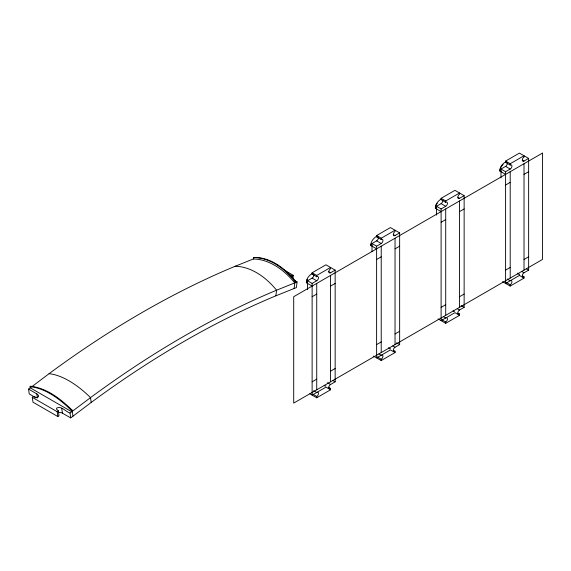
<?xml version="1.0" encoding="UTF-8"?>
<svg xmlns="http://www.w3.org/2000/svg" width="571" height="571" viewBox="0 0 571 571"><rect width="100%" height="100%" fill="white"/><g stroke="black" fill="none" stroke-linecap="round" stroke-linejoin="round"><path stroke-width="0.86" d="M295.364 282.638L295.542 281.217C285.407 268.677 270.361 256.822 253.51 257.514L253.338 258.927L253.909 258.699M275.886 295.807L276.578 290.211A69.905 46.015 68.2 0 0 235.116 266.286M291.995 277.42L292.195 275.8L293.337 275.343L292.937 278.577M294.094 288.526L294.971 281.446C284.922 268.877 270.233 257.671 253.51 257.514M294.058 280.211L297.07 281.953L296.37 287.613L275.8 295.842A944.612 545.376 -60 0 0 91.281 402.377L70.711 417.901L61.554 412.69L58.149 412.333M30.085 386.61C46.365 388.587 60.141 399.422 71.539 410.542L71.718 411.755L30.256 387.823L30.085 386.61L30.648 386.182C46.936 388.159 60.712 398.993 72.11 410.114L72.981 416.18M36.03 397.88L29.249 393.961L28.55 389.108L30.827 387.395M31.533 386.917L49.192 373.591A951.05 549.095 -60 0 1 234.974 266.336L253.331 258.991A69.905 46.015 68.2 0 1 294.786 282.93M70.711 417.901L70.012 413.047C66.015 412.055 61.09 405.21 56.565 408.151L56.6 409.193L58.299 410.834L58.999 415.688L57.864 416.552L32.99 402.191L32.29 397.337L33.425 396.474L36.123 397.366L37.693 397.252L38.578 396.588L38.542 395.546L36.844 393.897L28.55 389.108M57.864 416.552L57.164 411.698L58.299 410.834M71.539 410.542L72.11 410.114M70.012 413.047L90.653 397.53A951.05 549.095 -60 0 1 276.428 290.268L297.07 281.953M307.519 289.625L307.519 280.761L312.123 283.416L316.734 280.761A2.441 1.413 -60 0 0 318.461 277.763A2.441 1.413 -60 0 0 316.734 276.771L312.123 274.109L312.123 272.781L325.948 264.801L335.156 270.119L335.156 381.821L330.552 384.483A2.441 1.413 -60 0 0 328.825 387.473A2.441 1.413 -60 0 0 330.552 388.473L330.552 389.8L316.734 397.78L309.825 393.79M372.007 251.504L372.007 243.524L376.617 246.187L381.221 243.524A2.441 1.413 -60 0 0 382.948 240.534A2.441 1.413 -60 0 0 381.221 239.535L376.617 236.872L376.617 235.545L390.436 227.565L399.65 232.889L399.65 344.591L395.039 347.247A2.441 1.413 -60 0 0 393.312 350.237A2.441 1.413 -60 0 0 395.039 351.236L395.039 352.564L381.221 360.544L373.548 356.111M436.501 215.153L436.501 206.288L441.105 208.95L445.715 206.288A2.441 1.413 -60 0 0 447.443 203.297A2.441 1.413 -60 0 0 445.715 202.298L441.105 199.643L441.105 198.315L454.93 190.336L464.137 195.653L464.137 307.355L459.534 310.017A2.441 1.413 -60 0 0 457.806 313.008A2.441 1.413 -60 0 0 459.534 314L459.534 315.335L445.715 323.314L438.036 318.882M500.988 177.924L500.988 169.059L505.599 171.714L510.203 169.059A2.441 1.413 -60 0 0 511.93 166.068A2.441 1.413 -60 0 0 510.203 165.069L505.599 162.407L505.599 161.079L519.417 153.099L528.632 158.417L528.632 270.119L524.021 272.781A2.441 1.413 -60 0 0 522.294 275.772A2.441 1.413 -60 0 0 524.021 276.771L524.021 278.098L510.203 286.078L502.53 281.646M307.519 280.761L312.123 278.098A2.441 1.413 -60 0 0 313.85 275.108M312.123 272.781L316.734 275.436L330.552 267.456L330.552 268.791A2.441 1.413 -60 0 0 328.825 271.782A2.441 1.413 -60 0 0 330.552 272.781L335.156 270.119M372.007 243.524L376.617 240.862A2.441 1.413 -60 0 0 378.345 237.871M376.617 235.545L381.221 238.207L395.039 230.227L395.039 231.555A2.441 1.413 -60 0 0 393.312 234.545A2.441 1.413 -60 0 0 395.039 235.545L399.65 232.889M436.501 206.288L441.105 203.633A2.441 1.413 -60 0 0 442.775 200.157M441.105 198.315L445.715 200.971L459.534 192.991L459.534 194.326A2.441 1.413 -60 0 0 457.806 197.316A2.441 1.413 -60 0 0 459.534 198.315L464.137 195.653M500.988 169.059L505.599 166.397A2.441 1.413 -60 0 0 507.269 162.921M505.599 161.079L510.203 163.741L524.021 155.762L524.021 157.089A2.441 1.413 -60 0 0 522.294 160.08A2.441 1.413 -60 0 0 524.021 161.079L528.632 158.417M312.123 296.713L316.734 294.058M330.552 286.078L335.156 283.416M376.617 259.484L381.221 256.822M395.039 248.842L399.65 246.187M441.105 222.247L445.715 219.585M459.534 211.613L464.137 208.95M505.599 185.011L510.203 182.356M524.021 174.376L528.632 171.714M312.123 381.821L316.734 379.158M330.552 371.186L335.156 368.523M376.617 344.591L381.221 341.929M395.039 333.949L399.65 331.287M441.105 307.355L445.715 304.693M459.534 296.713L464.137 294.058M505.599 270.119L510.203 267.464M524.021 259.484L528.632 256.822M316.734 397.78L316.734 396.452A2.441 1.413 -60 0 0 318.461 393.455A2.441 1.413 -60 0 0 316.734 392.463L312.123 395.118L312.123 283.416M317.497 392.02L325.948 387.138L330.552 389.8M381.221 360.544L381.221 359.216A2.441 1.413 -60 0 0 382.948 356.225A2.441 1.413 -60 0 0 381.221 355.226L376.617 357.889L376.617 246.187M381.992 354.784L390.436 349.909L395.039 352.564M445.715 323.314L445.715 321.98A2.441 1.413 -60 0 0 447.443 318.989A2.441 1.413 -60 0 0 445.715 317.99L441.105 320.652L441.105 208.95M446.479 317.547L454.93 312.672L459.534 315.335M524.021 278.098L519.417 275.443L505.599 283.416L505.599 171.714M294.971 281.446L295.542 281.217M289.497 274.73L292.195 275.8M522.486 160.194L524.021 161.079M505.599 166.397L510.203 169.059M504.771 162.378A23.618 13.633 0 0 0 499.839 170.386L500.988 171.05M499.839 170.386L499.839 171.05L505.599 174.376M457.999 197.423L459.534 198.315M441.105 203.633L445.715 206.288M441.569 198.729A23.618 13.633 0 0 0 435.352 207.623L436.501 208.287M441.105 211.613L435.352 208.287L435.352 207.623M526.326 268.791L528.632 270.119M521.723 271.453L524.021 272.781M522.486 275.886L524.021 276.771M507.134 278.983L510.203 280.761A2.441 1.413 -60 0 1 511.93 281.76A2.441 1.413 -60 0 1 510.203 284.751L510.203 286.078M506.363 282.531L510.203 284.751M393.505 234.66L395.039 235.545M376.617 240.862L381.221 243.524M377.074 235.959A23.618 13.633 0 0 0 370.857 244.852L372.007 245.516M370.857 244.852L370.857 245.516L376.617 248.842M461.068 305.585L464.137 307.355M457.228 308.683L459.534 310.017M457.999 313.115L459.534 314M443.41 316.662L445.715 317.99M441.875 319.767L445.715 321.98M328.246 271.446L330.552 272.781M312.123 278.098L316.734 280.761M312.587 273.195A23.618 13.633 0 0 0 306.37 282.088L307.519 282.752M306.37 282.088L306.37 282.752L312.123 286.078M284.287 270.119L293.337 275.343M396.581 342.814L399.65 344.591M392.741 345.919L395.039 347.247M393.505 350.351L395.039 351.236M378.923 353.899L381.221 355.226M377.381 356.996L381.221 359.216M332.857 380.493L335.156 381.821M327.483 382.706L330.552 384.483M328.246 387.138L330.552 388.473M313.657 390.685L316.734 392.463M312.894 394.233L316.734 396.452M32.29 397.337L57.164 411.698M91.196 402.434L90.504 397.637A69.905 33.76 53 0 0 49.049 373.712M61.718 408.258L62.417 413.111M36.844 393.897L37.422 397.944M524.021 163.741L524.021 270.119M519.417 274.109L519.417 275.443M510.203 163.741L510.203 165.069M510.203 171.714L510.203 278.098M459.534 200.971L459.534 307.355M445.715 200.971L445.715 202.298M445.715 208.95L445.715 315.335M395.039 238.207L395.039 344.591M381.221 238.207L381.221 239.535M381.221 246.187L381.221 352.564M330.552 275.436L330.552 381.821M316.734 275.436L316.734 276.771M316.734 283.416L316.734 389.8M454.48 311.538A2.441 1.413 -60 0 1 453.203 310.346M441.105 199.643A2.441 1.413 -60 0 1 441.554 199.45M435.609 206.566A23.618 13.633 0 0 1 437.25 203.247M518.554 274.344A2.441 1.413 -60 0 1 517.69 273.116M505.599 162.407A2.441 1.413 -60 0 1 506.042 162.221M499.839 171.05A23.618 13.633 0 0 1 503.094 164.469M325.948 385.81A2.441 1.413 -60 0 1 324.278 385.297M313.622 274.244A2.441 1.413 -60 0 1 313.793 274.622M312.123 274.109A2.441 1.413 -60 0 1 312.573 273.916M306.37 282.752A23.618 13.633 0 0 1 307.269 279.34M390.436 348.574A2.441 1.413 -60 0 1 388.708 347.582M376.617 236.872A2.441 1.413 -60 0 1 377.06 236.687M377.481 236.644A2.441 1.413 -60 0 1 377.838 236.751M370.857 245.516A23.618 13.633 0 0 1 371.121 243.796M542.45 153.099L293.701 296.713L293.701 403.097L542.45 259.484L542.45 153.099"/></g></svg>
